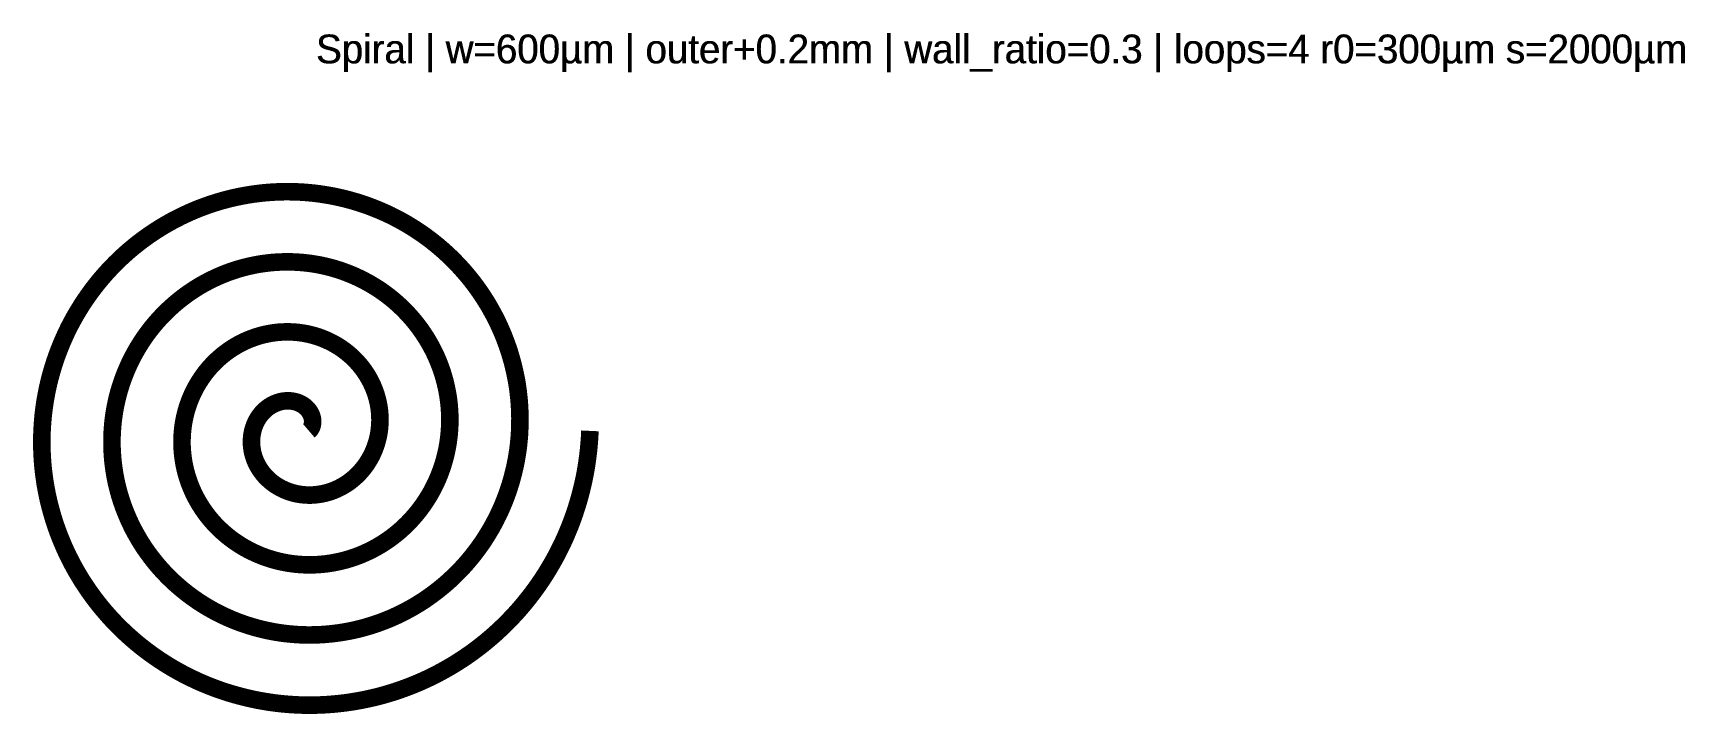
# Model space of a CAD drawing. Header units: metres. Extents: x -7557 to 39481, y -8056 to 11323.
import ezdxf

# ---------------------------------------------------------------- set-up
doc = ezdxf.new("R2010")
doc.units = ezdxf.units.M

msp = doc.modelspace()

# ---------------------------------------------------------------- linework, layer by layer
at = {"const_width": 500}
msp.add_lwpolyline([(300, 0), (307, 6), (313, 13), (319, 20), (326, 27), (332, 35), (337, 43), (343, 51), (348, 59), (354, 68), (359, 76), (364, 85), (368, 95), (372, 104), (377, 114), (380, 124), (384, 134), (387, 144), (391, 155), (393, 166), (396, 176), (398, 188), (400, 199), (402, 210), (403, 222), (404, 234), (405, 245), (405, 257), (405, 270), (405, 282), (404, 294), (404, 307), (402, 319), (401, 332), (399, 344), (396, 357), (394, 370), (390, 383), (387, 396), (383, 409), (379, 422), (374, 434), (370, 447), (364, 460), (359, 473), (352, 486), (346, 499), (339, 511), (332, 524), (324, 537), (316, 549), (308, 561), (299, 574), (290, 586), (281, 598), (271, 610), (260, 621), (250, 633), (239, 644), (227, 655), (216, 666), (204, 677), (191, 688), (178, 698), (165, 708), (152, 718), (138, 727), (124, 737), (109, 746), (94, 755), (79, 763), (64, 771), (48, 779), (32, 786), (16, 794), (-1, 800), (-18, 807), (-35, 813), (-53, 819), (-70, 824), (-88, 829), (-107, 834), (-125, 838), (-144, 842), (-162, 845), (-182, 848), (-201, 850), (-220, 852), (-240, 854), (-260, 855), (-280, 856), (-300, 856), (-320, 856), (-340, 855), (-361, 854), (-381, 852), (-402, 850), (-423, 848), (-443, 845), (-464, 841), (-485, 837), (-506, 832), (-527, 827), (-548, 821), (-569, 815), (-590, 808), (-610, 801), (-631, 793), (-652, 785), (-673, 776), (-693, 767), (-714, 757), (-734, 747), (-754, 736), (-775, 725), (-795, 713), (-814, 700), (-834, 687), (-854, 674), (-873, 660), (-892, 645), (-911, 630), (-929, 615), (-948, 598), (-966, 582), (-983, 565), (-1001, 547), (-1018, 529), (-1035, 511), (-1051, 492), (-1068, 472), (-1083, 452), (-1099, 432), (-1114, 411), (-1129, 390), (-1143, 368), (-1157, 346), (-1170, 324), (-1183, 301), (-1196, 277), (-1208, 254), (-1219, 229), (-1230, 205), (-1241, 180), (-1251, 155), (-1261, 129), (-1270, 103), (-1278, 77), (-1286, 51), (-1294, 24), (-1301, -3), (-1307, -31), (-1313, -59), (-1318, -86), (-1323, -115), (-1327, -143), (-1330, -172), (-1333, -201), (-1335, -230), (-1336, -259), (-1337, -288), (-1337, -318), (-1337, -347), (-1335, -377), (-1334, -407), (-1331, -437), (-1328, -467), (-1324, -497), (-1320, -527), (-1314, -557), (-1309, -587), (-1302, -617), (-1295, -648), (-1287, -678), (-1278, -708), (-1269, -738), (-1259, -768), (-1248, -797), (-1237, -827), (-1224, -857), (-1212, -886), (-1198, -915), (-1184, -944), (-1169, -973), (-1153, -1002), (-1137, -1030), (-1120, -1059), (-1102, -1086), (-1084, -1114), (-1065, -1141), (-1045, -1169), (-1025, -1195), (-1004, -1222), (-982, -1248), (-960, -1273), (-937, -1299), (-913, -1323), (-889, -1348), (-864, -1372), (-838, -1395), (-812, -1418), (-786, -1441), (-758, -1463), (-730, -1485), (-702, -1506), (-673, -1526), (-643, -1546), (-613, -1565), (-583, -1584), (-551, -1602), (-520, -1620), (-488, -1637), (-455, -1653), (-422, -1669), (-388, -1684), (-354, -1698), (-320, -1712), (-285, -1724), (-250, -1737), (-214, -1748), (-178, -1759), (-142, -1769), (-105, -1778), (-68, -1787), (-31, -1794), (7, -1801), (45, -1807), (83, -1813), (122, -1817), (160, -1821), (199, -1824), (238, -1826), (277, -1827), (317, -1827), (356, -1827), (396, -1826), (436, -1823), (475, -1820), (515, -1816), (555, -1811), (595, -1806), (635, -1799), (675, -1792), (715, -1783), (755, -1774), (794, -1764), (834, -1753), (874, -1741), (913, -1728), (952, -1715), (991, -1700), (1030, -1685), (1069, -1668), (1107, -1651), (1146, -1633), (1184, -1614), (1221, -1594), (1259, -1573), (1296, -1552), (1332, -1529), (1368, -1506), (1404, -1482), (1440, -1457), (1475, -1431), (1509, -1404), (1543, -1377), (1577, -1348), (1610, -1319), (1643, -1289), (1675, -1259), (1706, -1227), (1737, -1195), (1767, -1162), (1797, -1128), (1826, -1094), (1854, -1059), (1882, -1023), (1909, -986), (1935, -949), (1960, -911), (1985, -872), (2009, -833), (2032, -793), (2055, -753), (2076, -712), (2097, -670), (2117, -628), (2136, -585), (2155, -542), (2172, -498), (2188, -454), (2204, -409), (2219, -364), (2232, -318), (2245, -272), (2257, -225), (2268, -179), (2278, -131), (2287, -84), (2295, -36), (2302, 12), (2308, 60), (2312, 109), (2316, 158), (2319, 207), (2321, 256), (2322, 306), (2321, 356), (2320, 405), (2317, 455), (2314, 505), (2309, 555), (2304, 605), (2297, 655), (2289, 705), (2280, 755), (2270, 805), (2259, 854), (2247, 904), (2233, 954), (2219, 1003), (2204, 1052), (2187, 1101), (2169, 1150), (2151, 1198), (2131, 1246), (2110, 1294), (2088, 1342), (2065, 1389), (2041, 1436), (2016, 1482), (1989, 1528), (1962, 1574), (1934, 1619), (1904, 1663), (1874, 1707), (1843, 1751), (1810, 1794), (1777, 1836), (1743, 1878), (1707, 1919), (1671, 1959), (1634, 1999), (1596, 2038), (1557, 2077), (1517, 2114), (1476, 2151), (1434, 2187), (1391, 2222), (1348, 2257), (1304, 2290), (1259, 2323), (1213, 2355), (1166, 2386), (1118, 2416), (1070, 2445), (1021, 2473), (972, 2500), (921, 2526), (870, 2551), (819, 2575), (767, 2598), (714, 2620), (660, 2641), (606, 2661), (552, 2679), (497, 2697), (441, 2713), (385, 2728), (329, 2742), (272, 2755), (214, 2767), (157, 2778), (99, 2787), (40, 2795), (-18, 2802), (-77, 2808), (-136, 2812), (-196, 2815), (-255, 2817), (-315, 2818), (-375, 2817), (-435, 2815), (-495, 2812), (-555, 2808), (-615, 2802), (-675, 2795), (-736, 2787), (-796, 2777), (-856, 2766), (-916, 2754), (-975, 2740), (-1035, 2726), (-1094, 2710), (-1154, 2692), (-1212, 2673), (-1271, 2653), (-1329, 2632), (-1387, 2610), (-1445, 2586), (-1502, 2561), (-1559, 2534), (-1616, 2507), (-1672, 2478), (-1727, 2448), (-1782, 2416), (-1836, 2384), (-1890, 2350), (-1943, 2315), (-1996, 2279), (-2047, 2241), (-2098, 2203), (-2149, 2163), (-2199, 2122), (-2247, 2080), (-2296, 2037), (-2343, 1993), (-2389, 1947), (-2435, 1901), (-2479, 1854), (-2523, 1805), (-2566, 1756), (-2608, 1705), (-2649, 1654), (-2688, 1601), (-2727, 1548), (-2765, 1493), (-2801, 1438), (-2837, 1382), (-2871, 1325), (-2905, 1267), (-2937, 1209), (-2968, 1149), (-2997, 1089), (-3026, 1028), (-3053, 966), (-3079, 904), (-3104, 841), (-3127, 777), (-3149, 713), (-3170, 648), (-3190, 583), (-3208, 517), (-3224, 451), (-3240, 384), (-3254, 316), (-3266, 249), (-3278, 181), (-3287, 112), (-3296, 43), (-3302, -26), (-3308, -95), (-3312, -165), (-3314, -235), (-3315, -305), (-3315, -375), (-3313, -445), (-3309, -516), (-3304, -586), (-3298, -657), (-3290, -727), (-3280, -797), (-3269, -868), (-3257, -938), (-3243, -1008), (-3227, -1078), (-3210, -1147), (-3192, -1217), (-3172, -1286), (-3150, -1355), (-3127, -1423), (-3103, -1491), (-3077, -1559), (-3049, -1626), (-3020, -1693), (-2990, -1760), (-2958, -1825), (-2925, -1891), (-2890, -1955), (-2854, -2019), (-2816, -2083), (-2777, -2145), (-2737, -2207), (-2695, -2268), (-2652, -2329), (-2608, -2388), (-2562, -2447), (-2515, -2505), (-2466, -2562), (-2417, -2618), (-2366, -2673), (-2313, -2727), (-2260, -2780), (-2205, -2832), (-2149, -2883), (-2092, -2933), (-2034, -2982), (-1975, -3029), (-1914, -3076), (-1853, -3121), (-1790, -3165), (-1727, -3207), (-1662, -3249), (-1597, -3289), (-1530, -3328), (-1463, -3365), (-1395, -3401), (-1325, -3436), (-1255, -3469), (-1184, -3501), (-1113, -3532), (-1040, -3561), (-967, -3588), (-893, -3614), (-819, -3638), (-744, -3661), (-668, -3683), (-592, -3703), (-515, -3721), (-438, -3737), (-360, -3752), (-282, -3766), (-203, -3777), (-124, -3788), (-45, -3796), (35, -3803), (115, -3808), (195, -3811), (275, -3813), (356, -3813), (436, -3811), (517, -3808), (598, -3803), (678, -3796), (759, -3788), (840, -3777), (920, -3765), (1001, -3752), (1081, -3736), (1161, -3719), (1241, -3700), (1321, -3680), (1400, -3658), (1479, -3634), (1557, -3608), (1635, -3581), (1713, -3552), (1790, -3521), (1866, -3488), (1942, -3454), (2018, -3419), (2093, -3381), (2167, -3342), (2240, -3302), (2312, -3259), (2384, -3216), (2455, -3170), (2525, -3123), (2595, -3075), (2663, -3025), (2730, -2973), (2796, -2920), (2862, -2866), (2926, -2810), (2989, -2752), (3051, -2693), (3112, -2633), (3172, -2571), (3230, -2508), (3287, -2444), (3343, -2379), (3398, -2312), (3451, -2244), (3503, -2174), (3554, -2104), (3603, -2032), (3651, -1959), (3697, -1885), (3742, -1810), (3785, -1734), (3826, -1657), (3866, -1579), (3905, -1500), (3942, -1420), (3977, -1340), (4011, -1258), (4042, -1175), (4073, -1092), (4101, -1008), (4128, -923), (4153, -838), (4176, -752), (4198, -665), (4217, -578), (4235, -490), (4251, -402), (4265, -313), (4277, -224), (4288, -135), (4296, -45), (4303, 45), (4308, 135), (4311, 226), (4312, 317), (4311, 408), (4308, 499), (4303, 590), (4296, 681), (4288, 772), (4277, 863), (4265, 954), (4250, 1045), (4234, 1135), (4215, 1226), (4195, 1316), (4173, 1406), (4149, 1495), (4123, 1584), (4095, 1673), (4065, 1761), (4033, 1848), (4000, 1935), (3964, 2022), (3927, 2108), (3888, 2193), (3847, 2277), (3804, 2361), (3759, 2444), (3712, 2526), (3664, 2607), (3614, 2687), (3562, 2766), (3509, 2845), (3453, 2922), (3396, 2998), (3338, 3073), (3277, 3147), (3215, 3220), (3152, 3291), (3087, 3361), (3020, 3430), (2952, 3498), (2882, 3564), (2811, 3629), (2738, 3693), (2664, 3755), (2588, 3815), (2511, 3874), (2433, 3932), (2354, 3988), (2273, 4042), (2191, 4094), (2107, 4145), (2023, 4195), (1937, 4242), (1851, 4288), (1763, 4332), (1674, 4374), (1584, 4415), (1494, 4453), (1402, 4490), (1309, 4525), (1216, 4558), (1122, 4589), (1027, 4618), (931, 4645), (835, 4670), (738, 4693), (640, 4714), (542, 4733), (443, 4750), (344, 4765), (244, 4777), (144, 4788), (44, 4797), (-57, 4803), (-158, 4808), (-259, 4810), (-360, 4810), (-461, 4808), (-563, 4804), (-664, 4798), (-766, 4790), (-867, 4779), (-968, 4766), (-1070, 4752), (-1171, 4735), (-1271, 4715), (-1372, 4694), (-1472, 4671), (-1571, 4645), (-1671, 4618), (-1770, 4588), (-1868, 4556), (-1966, 4522), (-2063, 4486), (-2159, 4447), (-2255, 4407), (-2350, 4365), (-2444, 4320), (-2538, 4274), (-2630, 4225), (-2722, 4175), (-2813, 4123), (-2902, 4068), (-2991, 4012), (-3078, 3953), (-3165, 3893), (-3250, 3831), (-3334, 3767), (-3417, 3701), (-3498, 3634), (-3578, 3564), (-3657, 3493), (-3734, 3420), (-3810, 3346), (-3885, 3269), (-3958, 3191), (-4029, 3112), (-4099, 3031), (-4167, 2948), (-4233, 2864), (-4298, 2778), (-4361, 2691), (-4422, 2602), (-4481, 2512), (-4539, 2421), (-4595, 2328), (-4648, 2234), (-4700, 2139), (-4750, 2043), (-4798, 1945), (-4844, 1847), (-4888, 1747), (-4930, 1646), (-4970, 1544), (-5007, 1442), (-5043, 1338), (-5076, 1234), (-5108, 1129), (-5137, 1023), (-5164, 916), (-5188, 808), (-5211, 700), (-5231, 592), (-5249, 483), (-5264, 373), (-5278, 263), (-5289, 152), (-5297, 42), (-5304, -69), (-5308, -181), (-5309, -292), (-5309, -404), (-5306, -516), (-5300, -628), (-5293, -740), (-5283, -852), (-5270, -963), (-5255, -1075), (-5238, -1186), (-5219, -1297), (-5197, -1408), (-5173, -1519), (-5146, -1629), (-5117, -1739), (-5086, -1848), (-5052, -1956), (-5016, -2064), (-4978, -2172), (-4937, -2278), (-4894, -2384), (-4849, -2489), (-4802, -2594), (-4752, -2697), (-4701, -2799), (-4646, -2901), (-4590, -3001), (-4532, -3101), (-4471, -3199), (-4409, -3296), (-4344, -3392), (-4277, -3486), (-4208, -3579), (-4137, -3671), (-4064, -3762), (-3989, -3851), (-3912, -3938), (-3834, -4024), (-3753, -4108), (-3670, -4191), (-3586, -4272), (-3500, -4352), (-3412, -4429), (-3322, -4505), (-3231, -4579), (-3138, -4652), (-3043, -4722), (-2947, -4790), (-2850, -4857), (-2750, -4921), (-2650, -4984), (-2548, -5044), (-2444, -5103), (-2340, -5159), (-2234, -5213), (-2126, -5265), (-2018, -5314), (-1908, -5362), (-1798, -5407), (-1686, -5450), (-1573, -5490), (-1459, -5528), (-1345, -5564), (-1229, -5598), (-1113, -5629), (-996, -5658), (-878, -5684), (-760, -5708), (-641, -5729), (-521, -5748), (-401, -5764), (-280, -5778), (-159, -5789), (-38, -5798), (84, -5804), (206, -5808), (328, -5809), (450, -5807), (572, -5803), (694, -5797), (817, -5787), (939, -5775), (1061, -5761), (1183, -5744), (1304, -5725), (1426, -5702), (1547, -5678), (1667, -5651), (1787, -5621), (1907, -5588), (2026, -5553), (2144, -5516), (2262, -5476), (2379, -5433), (2495, -5388), (2610, -5341), (2725, -5291), (2838, -5239), (2951, -5184), (3062, -5126), (3172, -5067), (3282, -5005), (3390, -4940), (3496, -4874), (3602, -4805), (3706, -4733), (3808, -4660), (3909, -4584), (4009, -4506), (4107, -4426), (4204, -4344), (4299, -4259), (4392, -4173), (4483, -4084), (4573, -3994), (4661, -3902), (4747, -3807), (4831, -3711), (4913, -3613), (4993, -3513), (5071, -3411), (5147, -3308), (5221, -3203), (5293, -3096), (5362, -2987), (5429, -2878), (5495, -2766), (5557, -2653), (5618, -2539), (5676, -2423), (5732, -2306), (5785, -2188), (5836, -2068), (5884, -1948), (5930, -1826), (5974, -1703), (6014, -1579), (6053, -1454), (6088, -1329), (6121, -1202), (6152, -1075), (6180, -946), (6205, -818), (6227, -688), (6247, -558), (6264, -427), (6278, -296), (6290, -165), (6298, -33), (6304, 99), (6307, 231), (6308, 364), (6305, 497), (6300, 629), (6292, 762), (6282, 895), (6268, 1027), (6252, 1160), (6233, 1292), (6211, 1424), (6186, 1555), (6158, 1686), (6128, 1817), (6095, 1947), (6059, 2076), (6021, 2205), (5979, 2333), (5935, 2461), (5888, 2587), (5839, 2713), (5787, 2838), (5732, 2961), (5675, 3084), (5614, 3206), (5552, 3326), (5486, 3445), (5419, 3563), (5348, 3680), (5275, 3795), (5200, 3909), (5122, 4021), (5042, 4132), (4959, 4241), (4874, 4348), (4787, 4454), (4697, 4558), (4605, 4660), (4511, 4760), (4415, 4859), (4317, 4955), (4216, 5050), (4114, 5142), (4009, 5233), (3902, 5321), (3794, 5407), (3683, 5491), (3571, 5573), (3457, 5652), (3341, 5729), (3223, 5803), (3104, 5876), (2983, 5945), (2861, 6013), (2737, 6077), (2612, 6140), (2485, 6199), (2357, 6256), (2227, 6310), (2097, 6362), (1965, 6411), (1832, 6457), (1698, 6501), (1563, 6541), (1427, 6579), (1290, 6614), (1152, 6646), (1013, 6676), (874, 6702), (734, 6725), (594, 6746), (453, 6764), (311, 6778), (169, 6790), (27, 6799), (-116, 6804), (-259, 6807), (-402, 6807), (-545, 6804), (-688, 6797), (-831, 6788), (-974, 6776), (-1117, 6760), (-1260, 6742), (-1402, 6721), (-1544, 6696), (-1686, 6669), (-1827, 6639), (-1968, 6605), (-2108, 6569), (-2247, 6530), (-2386, 6487), (-2524, 6442), (-2661, 6394), (-2797, 6343), (-2932, 6289), (-3066, 6232), (-3199, 6172), (-3331, 6110), (-3462, 6044), (-3591, 5976), (-3719, 5905), (-3846, 5832), (-3971, 5755), (-4095, 5676), (-4217, 5594), (-4337, 5510), (-4456, 5423), (-4573, 5334), (-4688, 5242), (-4802, 5147), (-4913, 5050), (-5023, 4951), (-5130, 4849), (-5235, 4745), (-5339, 4638), (-5440, 4530), (-5539, 4419), (-5636, 4306), (-5730, 4191), (-5822, 4074), (-5912, 3954), (-5999, 3833), (-6084, 3710), (-6166, 3585), (-6245, 3458), (-6323, 3330), (-6397, 3199), (-6469, 3068), (-6538, 2934), (-6604, 2799), (-6667, 2662), (-6728, 2524), (-6785, 2385), (-6840, 2244), (-6892, 2102), (-6941, 1959), (-6987, 1815), (-7030, 1670), (-7070, 1523), (-7107, 1376), (-7141, 1228), (-7172, 1079), (-7199, 929), (-7224, 779), (-7245, 628), (-7264, 476), (-7279, 324), (-7290, 172), (-7299, 19), (-7305, -134), (-7307, -287), (-7306, -441), (-7302, -594), (-7294, -748), (-7284, -902), (-7270, -1055), (-7253, -1208), (-7232, -1361), (-7209, -1514), (-7182, -1666), (-7152, -1818), (-7119, -1969), (-7082, -2120), (-7042, -2270), (-7000, -2419), (-6954, -2568), (-6905, -2715), (-6852, -2862), (-6797, -3008), (-6738, -3152), (-6677, -3296), (-6612, -3438), (-6545, -3579), (-6474, -3719), (-6400, -3857), (-6324, -3994), (-6244, -4129), (-6162, -4263), (-6076, -4395), (-5988, -4526), (-5897, -4654), (-5804, -4781), (-5707, -4906), (-5608, -5029), (-5506, -5150), (-5402, -5269), (-5295, -5386), (-5185, -5501), (-5073, -5613), (-4959, -5723), (-4842, -5831), (-4723, -5936), (-4602, -6039), (-4478, -6140), (-4352, -6238), (-4224, -6333), (-4094, -6426), (-3962, -6516), (-3828, -6604), (-3692, -6688), (-3554, -6770), (-3414, -6849), (-3273, -6925), (-3130, -6998), (-2985, -7068), (-2839, -7136), (-2691, -7200), (-2541, -7261), (-2391, -7319), (-2239, -7374), (-2086, -7426), (-1931, -7474), (-1776, -7519), (-1619, -7561), (-1461, -7600), (-1303, -7636), (-1144, -7668), (-983, -7697), (-823, -7723), (-661, -7745), (-499, -7764), (-337, -7779), (-174, -7791), (-10, -7800), (153, -7805), (317, -7806), (481, -7805), (645, -7800), (809, -7791), (973, -7779), (1137, -7763), (1301, -7745), (1464, -7722), (1627, -7696), (1789, -7667), (1951, -7634), (2113, -7598), (2273, -7559), (2433, -7516), (2592, -7469), (2751, -7420), (2908, -7366), (3064, -7310), (3220, -7250), (3374, -7187), (3527, -7121), (3678, -7051), (3828, -6979), (3977, -6903), (4124, -6823), (4270, -6741), (4414, -6656), (4556, -6567), (4697, -6476), (4836, -6381), (4973, -6284), (5107, -6183), (5240, -6080), (5371, -5974), (5500, -5864), (5626, -5753), (5750, -5638), (5872, -5521), (5991, -5401), (6108, -5279), (6223, -5154), (6335, -5026), (6444, -4897), (6550, -4764), (6654, -4630), (6755, -4493), (6854, -4354), (6949, -4213), (7042, -4070), (7131, -3924), (7218, -3777), (7302, -3628), (7382, -3477), (7459, -3324), (7534, -3170), (7605, -3014), (7672, -2856), (7737, -2697), (7798, -2536), (7856, -2374), (7910, -2211), (7961, -2046), (8009, -1880), (8053, -1713), (8094, -1545), (8131, -1376), (8165, -1207), (8195, -1036), (8221, -865), (8244, -693), (8264, -520), (8279, -347), (8292, -174), (8300, 0)], dxfattribs=at)

# ---------------------------------------------------------------- texts
for p in [(497, 10461), (513, 10461)]:
    msp.add_text('Spiral | w=600µm | outer+0.2mm | wall_ratio=0.3 | loops=4 r0=300µm s=2000µm', height=818.37).set_placement(p)

doc.saveas('drawing.dxf')
